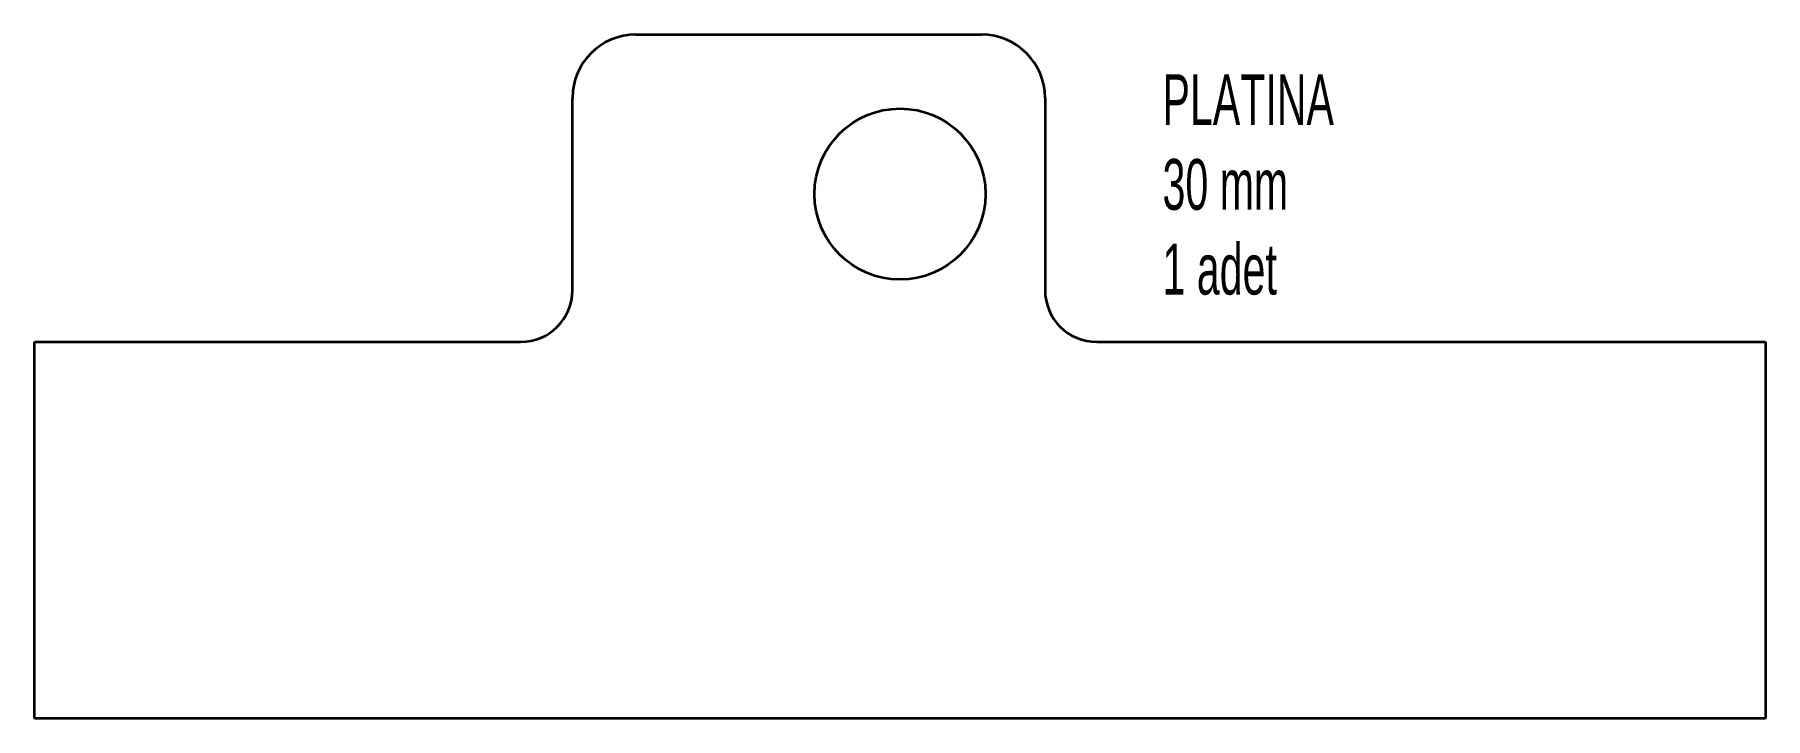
# Model space of a CAD drawing. Header units: millimetres. Extents: x 164 to 1065, y 265 to 621.
import ezdxf

# ---------------------------------------------------------------- set-up
doc = ezdxf.new("R2010")
doc.units = ezdxf.units.MM
doc.styles.add('SLDTEXTSTYLE0', font='TXT', dxfattribs={"width": 0.605})

msp = doc.modelspace()

# ---------------------------------------------------------------- linework, layer by layer
at = {"color": 7, "linetype": 'Continuous', "lineweight": 35}
for p, q in [((476.91, 620.72), (656.91, 620.72)), ((443.91, 487.72), (443.91, 587.72)), ((689.91, 587.72), (689.91, 487.72)), ((163.91, 264.72), (163.91, 460.72)), ((163.91, 460.72), (416.91, 460.72)), ((716.91, 460.72), (1064.91, 460.72)), ((1064.91, 460.72), (1064.91, 264.72)), ((1064.91, 264.72), (163.91, 264.72))]:
    msp.add_line(p, q, dxfattribs=at)
msp.add_circle((614.41, 537.72), 44.5, dxfattribs=at)
for centre, radius, start, end in [((476.91, 587.72), 33, 90, 180), ((656.91, 587.72), 33, 0, 90), ((416.91, 487.72), 27, 270, 0), ((716.91, 487.72), 27, 180, 270)]:
    msp.add_arc(centre, radius, start, end, dxfattribs=at)

# ---------------------------------------------------------------- texts
at = {"color": 7, "linetype": 'Continuous', "lineweight": 0, "insert": (751.08, 600.07), "char_height": 26.4583, "attachment_point": 1, "style": 'SLDTEXTSTYLE0'}
msp.add_mtext('PLATINA^J30 mm^J1 adet', dxfattribs=at)

doc.saveas('drawing.dxf')
